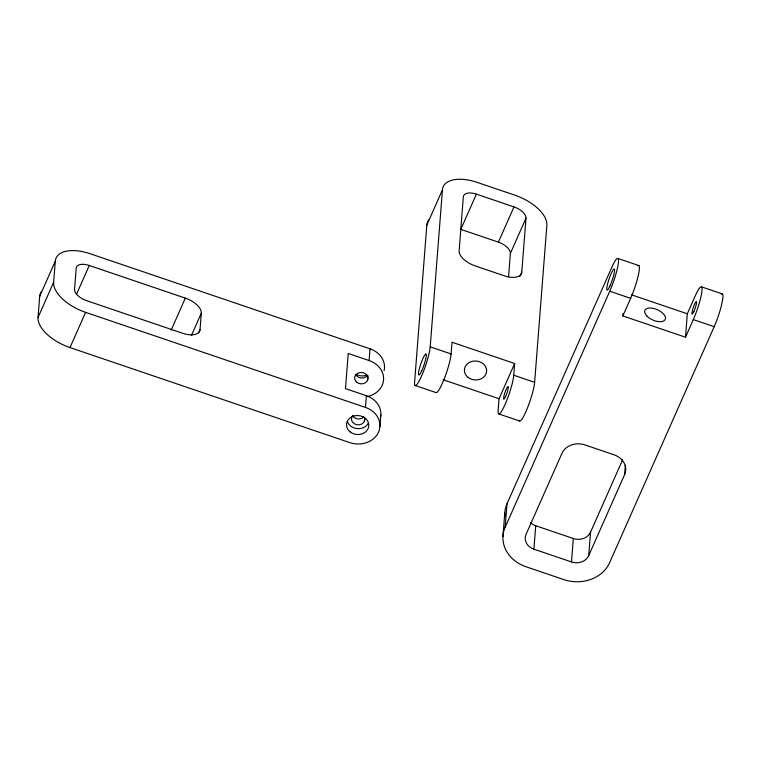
<?xml version="1.0" encoding="UTF-8"?>
<svg xmlns="http://www.w3.org/2000/svg" width="761" height="761" viewBox="0 0 761 761"><rect width="100%" height="100%" fill="white"/><g stroke="black" fill="none" stroke-linecap="round" stroke-linejoin="round"><path stroke-width="1.14" d="M367.278 396.586A22.316 18.968 4.5 0 0 383.592 379.473A22.316 18.968 4.5 0 0 369.123 360.552L348.234 353.456L345.494 388.614L366.383 395.71L365.47 407.43A22.316 18.968 4.5 0 1 378.55 432.134A22.316 18.968 4.5 0 1 349.86 442.655L70.002 347.577A35.7 18.017 23.9 0 1 38.05 317.47L39.696 296.381A35.7 18.017 23.9 0 1 41.208 291.91M38.05 317.47L53.66 282.245L55.306 261.156A35.7 18.017 23.9 0 1 90.178 253.755L370.036 348.833A22.316 18.968 4.5 0 1 384.077 370.702M200.038 329.57L201.313 313.161A17.855 9.008 23.9 0 0 185.332 298.112L89.265 265.475A13.384 6.754 23.9 0 0 76.186 268.252L74.549 289.342A13.384 6.754 23.9 0 0 86.526 300.633L182.602 333.27A17.855 9.008 23.9 0 0 200.038 329.57L198.621 332.776M364.386 421.309L364.662 417.799M367.582 380.291L367.944 375.611M369.123 360.552L370.036 348.833M379.939 426.341L380.852 414.631M428.919 219.805A35.7 18.017 23.9 0 0 426.835 225.047L414.602 382.079A22.316 3.377 -71.2 0 0 421.489 376.181A22.316 3.377 -71.2 0 0 430.212 346.854L442.445 189.822A35.7 18.017 23.9 0 1 477.318 182.421L514.912 195.196A35.7 18.017 23.9 0 1 546.864 225.294L534.631 382.326A22.316 3.377 -71.2 0 1 527.145 408.762A22.316 3.377 -71.2 0 1 519.126 420.319M415.04 385.475L435.92 392.571A22.316 3.377 -71.2 0 0 444.224 378.845A22.316 3.377 -71.2 0 0 451.092 353.951L452.005 342.231L514.664 363.511L513.751 375.23A22.316 3.377 -71.2 0 1 505.028 404.567A22.316 3.377 -71.2 0 1 498.141 410.464L499.054 398.745L514.664 363.511M508.548 276.871L510.374 253.432L525.984 218.198A13.384 6.754 23.9 0 0 513.998 206.916L476.405 194.141A13.384 6.754 23.9 0 0 463.325 196.918L459.13 250.826A17.855 9.008 23.9 0 0 475.102 265.874L504.343 275.805A17.855 9.008 23.9 0 0 521.78 272.105L525.984 218.198M502.945 536.515L504.771 513.076M505.171 527.249L506.997 503.811L611.587 267.786A22.316 3.377 -71.2 0 1 618.484 261.889A22.316 3.377 -71.2 0 1 609.761 291.225L505.171 527.249A35.7 30.345 4.5 0 0 526.098 566.783L563.692 579.559A35.7 30.345 4.5 0 0 609.59 562.731L714.189 326.697A22.316 3.377 -71.2 0 0 721.961 303.192A22.316 3.377 -71.2 0 0 721.266 294.241M625.342 465.237L624.61 474.607L588.71 555.635A13.384 11.377 4.5 0 1 571.492 561.941L533.899 549.176L535.725 525.737A13.384 11.377 4.5 0 1 530.55 522.655M571.492 561.941L573.318 538.503A13.384 11.377 4.5 0 0 590.536 532.196L622.612 459.815M588.71 555.635L590.536 532.196M685.499 337.218L687.316 313.779L695.126 296.172A22.316 3.377 -71.2 0 1 702.023 290.274A22.316 3.377 -71.2 0 1 693.3 319.601L685.499 337.218L622.84 315.929L623.021 313.589M39.696 296.381L55.306 261.156M76.49 294.298L89.265 265.475M70.002 347.577L85.612 312.352A35.7 18.017 23.9 0 1 53.66 282.245M171.149 330.141L185.332 298.112M191.382 335.582L201.313 313.161M426.835 225.047L442.445 189.822M476.405 194.141L460.795 229.365L498.388 242.141A13.384 6.754 23.9 0 1 510.374 253.432M498.388 242.141L513.998 206.916M519.887 276.376L521.78 272.105M622.84 315.929L630.65 298.322A22.316 3.377 -71.2 0 0 638.422 274.816A22.316 3.377 -71.2 0 0 637.728 265.855M618.046 258.493L638.926 265.589M701.585 286.868L722.465 293.965M631.383 294.773L687.316 313.779M609.761 291.225L630.65 298.322M693.3 319.601L714.189 326.697M430.212 346.854L451.092 353.951M513.751 375.23L534.631 382.326M443.111 379.739L499.054 398.745M498.579 413.86L519.459 420.957M85.612 312.352L365.47 407.43M535.725 525.737L573.318 538.503M368.562 422.726A11.158 9.484 4.5 0 1 357.632 428.652A11.158 9.484 4.5 0 1 347.377 421.489M364.567 417.799A6.697 5.688 4.5 0 1 356.785 424.733A6.697 5.688 4.5 0 1 352.885 415.525M366.85 375.183A11.158 9.484 4.5 0 1 356.738 374.593M367.592 375.24A6.697 5.688 4.5 0 1 361.485 377.989A6.697 5.688 4.5 0 1 355.682 374.536M366.383 395.71A22.316 18.968 4.5 0 1 380.424 417.57M363.815 416.98A6.697 5.688 4.5 0 1 352.495 415.554M624.61 474.607A17.855 15.172 4.5 0 0 614.146 454.84L584.914 444.909A17.855 15.172 4.5 0 0 561.96 453.318L526.051 534.346A13.384 11.377 4.5 0 0 533.899 549.176M504.857 516.9A35.7 30.345 4.5 0 1 506.997 503.811M350.279 431.991A11.158 9.484 4.5 0 0 368.59 427.168A11.158 9.484 4.5 0 0 354.122 415.963A11.158 9.484 4.5 0 0 350.279 431.991M356.88 382.336A6.697 5.688 4.5 0 0 367.867 379.444A6.697 5.688 4.5 0 0 359.192 372.719A6.697 5.688 4.5 0 0 356.88 382.336M468.148 377.437A11.158 9.484 4.5 0 0 486.45 372.614A11.158 9.484 4.5 0 0 471.991 361.408A11.158 9.484 4.5 0 0 468.148 377.437M421.746 370.778A11.158 1.693 -71.2 0 0 426.093 353.96A11.158 1.693 -71.2 0 0 419.378 368.657A11.158 1.693 -71.2 0 0 421.746 370.778M505.551 396.633A6.697 1.018 -71.2 0 0 508.158 386.54A6.697 1.018 -71.2 0 0 504.124 395.359A6.697 1.018 -71.2 0 0 505.551 396.633M647.012 316.138A11.158 5.631 23.9 0 0 664.867 320.039A11.158 5.631 23.9 0 0 653.357 308.386A11.158 5.631 23.9 0 0 647.012 316.138M610.018 285.822A11.158 1.693 -71.2 0 0 614.355 268.994A11.158 1.693 -71.2 0 0 607.649 283.701A11.158 1.693 -71.2 0 0 610.018 285.822M693.813 311.677A6.697 1.018 -71.2 0 0 696.42 301.584A6.697 1.018 -71.2 0 0 692.396 310.402A6.697 1.018 -71.2 0 0 693.813 311.677"/></g></svg>
